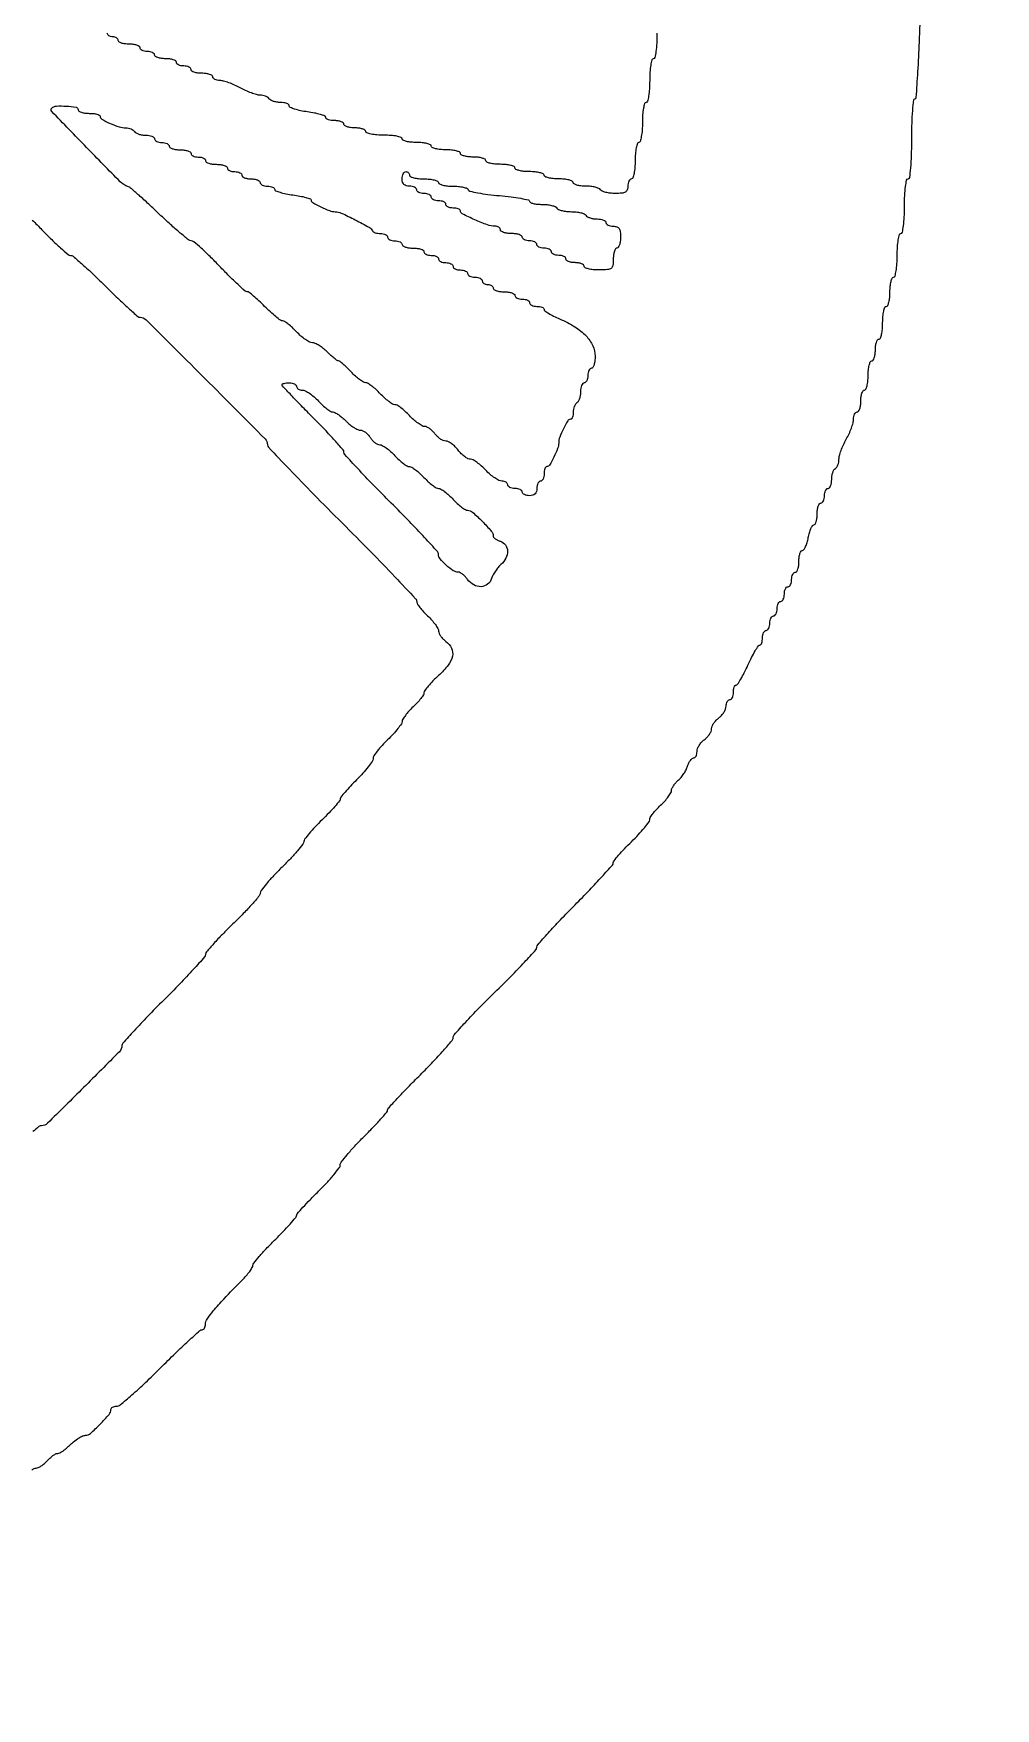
# Model space of a CAD drawing. Extents: x 70 to 555, y 314 to 2123.
# Drawn here: x 290.7 to 555, y 314 to 773.9 of the extents above; entities that cross this region are included whole.
import ezdxf

# ---------------------------------------------------------------- set-up
doc = ezdxf.new("R2010")
doc.units = 0

msp = doc.modelspace()

# ---------------------------------------------------------------- linework, layer by layer
for points in [[(70.501511, 1876.502276, 0.000005), (70.25038, 1712.125, 0.000282)], [(70.25038, 724.875, 0.000005), (70.501511, 560.497724, 0.413763)], [(70, 1218.5, 0.000098), (70.057133, 927.143911, 0.000282)], [(290.233833, 379.553954, -0.042102), (290.90887, 379.892401, -0.095436), (291.467457, 380, 0.111796), (292.060035, 380.134173, 0.034438), (292.862576, 380.5875, 0.032529), (293.717205, 381.234592, 0.030542), (294.5, 382, -0.023141), (295.260184, 382.765617, -0.027454), (296.047499, 383.4125, -0.027986), (296.758643, 383.875316, -0.130987), (297.226416, 384, 0.093497), (297.673497, 384.084338, 0.030771), (298.283101, 384.367188, 0.029414), (298.935744, 384.771613, 0.029375), (299.536725, 385.25, -0.006416), (301.75058, 387.184681, -0.027164), (303.150742, 388.251429, -0.046842), (304.180184, 388.818002, -0.102737), (305.056584, 389, 0.185477), (306.370416, 389.504735, 0.015847), (309.019983, 392.049691, 0.016068), (311.500223, 394.756698, 0.179278), (312, 396.105755, -0.171125), (312.120295, 396.446946, -0.094107), (312.461416, 396.737316, -0.074599), (312.969892, 396.933727, -0.054979), (313.570778, 397, 0.175195), (314.550657, 397.354211, 0.005805), (317.757048, 400.084375, 0.010419), (321.488474, 403.476469, 0.006993), (325.616138, 407.5, -0.004259), (329.69991, 411.524533, -0.006631), (333.294238, 414.915625, -0.002448), (336.421341, 417.760383, -0.185396), (337.04536, 418, 0.157912), (337.409467, 418.117934, 0.097168), (337.719575, 418.450417, 0.079084), (337.928944, 418.946971, 0.06037), (338, 419.533333, -0.150947), (338.420507, 420.894487, -0.023623), (340.133574, 423.164351, -0.0167), (343.036765, 426.427187, -0.004176), (347.996231, 431.553193, 0.015591), (349.146487, 432.797707, 0.020164), (350.117643, 434.012114, 0.018315), (350.836147, 435.06776, 0.141172), (351, 435.636526, -0.171811), (351.223261, 436.267075, -0.007376), (352.75434, 438.102084, -0.011881), (354.683918, 440.241545, -0.008112), (356.972222, 442.583333, 0.006133), (359.262855, 444.909016, 0.00921), (361.198264, 446.998559, 0.004734), (362.774289, 448.798257, 0.170445), (362.972222, 449.30538, -0.171531), (363.171069, 449.811686, -0.004761), (364.75434, 451.604144, -0.009258), (366.698718, 453.684825, -0.006163), (369, 456, 0.010533), (371.298509, 458.353165, 0.014863), (373.2375, 460.551217, 0.010964), (374.735354, 462.437153, 0.163761), (375, 463.223508, -0.165928), (375.272163, 464.021053, -0.009626), (376.909375, 466.058238, -0.013774), (379.009787, 468.434917, -0.009637), (381.5, 471, 0.005921), (383.991002, 473.528034, 0.008981), (386.090625, 475.7899, 0.004376), (387.806905, 477.74082, 0.180097), (388, 478.259518, -0.186117), (388.205737, 478.79308, -0.002465), (390.64375, 481.457918, -0.006665), (393.5504, 484.520784, -0.00428), (397, 488, 0.006639), (400.448859, 491.51145, 0.009954), (403.35625, 494.675057, 0.005316), (405.708381, 497.396805, 0.177337), (406, 498.193166, -0.184457), (406.310551, 499.006322, -0.003572), (409.378125, 502.387745, -0.008103), (413.092557, 506.294882, -0.005282), (417.5, 510.689209, 0.004491), (421.907761, 515.069985, 0.006978), (425.621875, 518.934686, 0.002676), (428.727953, 522.294168, 0.187366), (429, 522.994659, -0.182154), (429.263946, 523.69513, -0.003002), (432.084375, 526.867623, -0.007348), (435.475675, 530.526831, -0.004761), (439.5, 534.663484, 0.004141), (443.524561, 538.790133, 0.006456), (446.915625, 542.417949, 0.002335), (449.764933, 545.575694, 0.184405), (450, 546.191386, -0.170699), (450.198967, 546.757205, -0.008612), (451.46875, 548.284782, -0.012988), (453.084327, 550.065906, -0.00897), (455, 552, 0.011102), (456.91535, 553.950328, 0.015545), (458.53125, 555.781386, 0.011817), (459.772933, 557.354028, 0.162586), (460, 558.033866, -0.139651), (460.17563, 558.65042, -0.023148), (460.88125, 559.67895, -0.023863), (461.851361, 560.841744, -0.019106), (463, 562, 0.020192), (464.148571, 563.163228, 0.024812), (465.11875, 564.34096, 0.024469), (465.820744, 565.388219, 0.136232), (466, 566.033914, -0.107518), (466.127195, 566.618585, -0.037328), (466.54548, 567.378738, -0.035026), (467.14635, 568.172945, -0.034152), (467.856953, 568.882705, 0.040891), (468.620026, 569.665667, 0.026189), (469.377116, 570.685857, 0.02628), (470.017917, 571.770763, 0.04381), (470.424341, 572.75, -0.035336), (470.764835, 573.611268, -0.045935), (471.20004, 574.339062, -0.053433), (471.659721, 574.845031, -0.183657), (472.067388, 575, 0.183739), (472.4234, 575.135398, 0.090535), (472.726045, 575.522652, 0.070413), (472.931138, 576.098413, 0.050444), (473, 576.779241, -0.091287), (473.144747, 577.565449, -0.047927), (473.5875, 578.459276, -0.045499), (474.234851, 579.316802, -0.052224), (475, 580, 0.046192), (475.765165, 580.666838, 0.043436), (476.4125, 581.475876, 0.046457), (476.857086, 582.299139, 0.100918), (477, 583, -0.100918), (477.142914, 583.700861, -0.046457), (477.5875, 584.524124, -0.043436), (478.234835, 585.333162, -0.046192), (479, 586, 0.052224), (479.765149, 586.683198, 0.045499), (480.4125, 587.540724, 0.047927), (480.855253, 588.434551, 0.091287), (481, 589.220759, -0.054248), (481.074067, 589.901422, -0.073949), (481.29375, 590.477348, -0.093597), (481.618433, 590.863853, -0.173062), (482, 591, 0.191087), (482.381882, 591.151477, 0.088204), (482.70625, 591.5875, 0.068025), (482.926307, 592.234582, 0.048028), (483, 593, -0.035676), (483.054743, 593.766246, -0.053938), (483.220312, 594.413545, -0.070374), (483.46246, 594.858162, -0.235946), (483.75, 595.003557, 0.252497), (484.144986, 595.219031, 0.010688), (485.014063, 596.619605, 0.016166), (485.987617, 598.394667, 0.010555), (487, 600.5, -0.010555), (488.012383, 602.605333, -0.016166), (488.985937, 604.380395, -0.010688), (489.855014, 605.780969, -0.252497), (490.25, 605.996443, 0.235946), (490.53754, 606.141838, 0.070374), (490.779688, 606.586455, 0.053938), (490.945257, 607.233754, 0.035676), (491, 608, -0.048028), (491.073693, 608.765418, -0.068025), (491.29375, 609.4125, -0.088204), (491.618118, 609.848523, -0.191087), (492, 610, 0.191087), (492.381882, 610.151477, 0.088204), (492.70625, 610.5875, 0.068025), (492.926307, 611.234582, 0.048028), (493, 612, -0.048028), (493.073693, 612.765418, -0.068025), (493.29375, 613.4125, -0.088204), (493.618118, 613.848523, -0.191087), (494, 614, 0.191087), (494.381882, 614.151477, 0.088204), (494.70625, 614.5875, 0.068025), (494.926307, 615.234582, 0.048028), (495, 616, -0.048028), (495.073693, 616.765418, -0.068025), (495.29375, 617.4125, -0.088204), (495.618118, 617.848523, -0.191087), (496, 618, 0.191087), (496.381882, 618.151477, 0.088204), (496.70625, 618.5875, 0.068025), (496.926307, 619.234582, 0.048028), (497, 620, -0.048028), (497.073693, 620.765418, -0.068025), (497.29375, 621.4125, -0.088204), (497.618118, 621.848523, -0.191087), (498, 622, 0.191087), (498.381882, 622.151477, 0.088204), (498.70625, 622.5875, 0.068025), (498.926307, 623.234582, 0.048028), (499, 624, -0.048028), (499.073693, 624.765418, -0.068025), (499.29375, 625.4125, -0.088204), (499.618118, 625.848523, -0.191087), (500, 626, 0.254951), (500.384262, 626.209557, 0.06271), (500.70625, 626.88125, 0.048861), (500.927234, 627.850749, 0.031626), (501, 629, -0.030163), (501.069399, 630.149341, -0.046904), (501.280439, 631.11875, -0.059547), (501.587453, 631.793427, -0.261955), (501.954687, 632, 0.248969), (502.365354, 632.217999, 0.040853), (502.821812, 633.028125, 0.036741), (503.244969, 634.159217, 0.02478), (503.565978, 635.5, -0.023055), (503.882132, 636.840903, -0.034546), (504.290763, 637.971875, -0.037322), (504.726727, 638.788462, -0.256887), (505.111291, 639, 0.2725), (505.45374, 639.201606, 0.054713), (505.738942, 639.88125, 0.043997), (505.935489, 640.850534, 0.028039), (506, 642, -0.031626), (506.072766, 643.149251, -0.048861), (506.29375, 644.11875, -0.06271), (506.615738, 644.790443, -0.254951), (507, 645, 0.191087), (507.381882, 645.151477, 0.088204), (507.70625, 645.5875, 0.068025), (507.926307, 646.234582, 0.048028), (508, 647, -0.048028), (508.073693, 647.765418, -0.068025), (508.29375, 648.4125, -0.088204), (508.618118, 648.848523, -0.191087), (509, 649, 0.222681), (509.382793, 649.179376, 0.076538), (509.70625, 649.717039, 0.058208), (509.92683, 650.50628, 0.039081), (510, 651.440983, -0.037634), (510.073842, 652.42066, -0.041396), (510.29375, 653.346475, -0.045439), (510.615492, 654.093337, -0.130646), (511, 654.5, 0.11012), (511.383504, 654.874059, 0.05052), (511.70625, 655.497715, 0.046631), (511.92591, 656.251926, 0.047589), (512, 657.028601, -0.067431), (512.131636, 658.000242, -0.020286), (512.5875, 659.423933, -0.019929), (513.234469, 660.996507, -0.020403), (514, 662.5, 0.020986), (514.765531, 664.007834, 0.020208), (515.4125, 665.593403, 0.020615), (515.867537, 667.034859, 0.066235), (516, 668.030416, -0.048799), (516.073739, 668.784157, -0.068799), (516.29375, 669.421435, -0.088982), (516.618168, 669.850583, -0.188692), (517, 670, 0.254951), (517.384262, 670.209557, 0.06271), (517.70625, 670.88125, 0.048861), (517.927234, 671.850749, 0.031626), (518, 673, -0.031626), (518.072766, 674.149251, -0.048861), (518.29375, 675.11875, -0.06271), (518.615738, 675.790443, -0.254951), (519, 676, 0.295869), (519.387127, 676.251055, 0.04382), (519.70625, 677.175, 0.037669), (519.92761, 678.467056, 0.023598), (520, 680, -0.023598), (520.07239, 681.532944, -0.037669), (520.29375, 682.825, -0.04382), (520.612873, 683.748945, -0.295869), (521, 684, 0.254951), (521.384262, 684.209557, 0.06271), (521.70625, 684.88125, 0.048861), (521.927234, 685.850749, 0.031626), (522, 687, -0.031626), (522.072766, 688.149251, -0.048861), (522.29375, 689.11875, -0.06271), (522.615738, 689.790443, -0.254951), (523, 690, 0.31052), (523.388512, 690.267028, 0.036969), (523.70625, 691.321875, 0.033738), (523.927717, 692.775243, 0.020945), (524, 694.5, -0.020945), (524.072283, 696.224757, -0.033738), (524.29375, 697.678125, -0.036969), (524.611488, 698.732972, -0.31052), (525, 699, 0.295869), (525.387127, 699.251055, 0.04382), (525.70625, 700.175, 0.037669), (525.92761, 701.467056, 0.023598), (526, 703, -0.023598), (526.07239, 704.532944, -0.037669), (526.29375, 705.825, -0.04382), (526.612873, 706.748945, -0.295869), (527, 707, 0.339565), (527.395008, 707.303225, 0.024068), (527.708333, 708.75, 0.025878), (527.928566, 710.683687, 0.015416), (528, 713, -0.015416), (528.071434, 715.316313, -0.025878), (528.291667, 717.25, -0.024068), (528.604992, 718.696775, -0.339565), (529, 719, 0.354925), (529.409838, 719.332853, 0.018508), (529.716667, 721.125, 0.02162), (529.931377, 723.522473, 0.011522), (530, 726.5, -0.011522), (530.068623, 729.477527, -0.02162), (530.283333, 731.875, -0.018508), (530.590162, 733.667147, -0.354925), (531, 734, 0.375539), (531.43167, 734.377449, 0.010792), (531.727273, 737, 0.015486), (531.935032, 740.476434, 0.007181), (532, 745, -0.007372), (532.062187, 749.217715, -0.012242), (532.25402, 752.76875, -0.00588), (532.517991, 755.686913, -0.384652), (532.86475, 756, 0.394643), (533.226427, 756.338128, 0.001144), (533.687143, 763.417187, 0.005337), (534.111607, 771.568063, 0.003207), (534.450055, 781.25, -0.003284)], [(462, 774, -0.01259), (461.930567, 771.243014, -0.022889), (461.714286, 769, -0.020168), (461.405433, 767.323933, -0.350432), (461, 767, 0.339565), (460.604992, 766.696775, 0.024068), (460.291667, 765.25, 0.025878), (460.071434, 763.316313, 0.015416), (460, 761, -0.015416), (459.928566, 758.683687, -0.025878), (459.708333, 756.75, -0.024068), (459.395008, 755.303225, -0.339565), (459, 755, 0.332234), (458.608967, 754.707933, 0.026982), (458.29375, 753.384375, 0.027868), (458.072146, 751.60834, 0.017105), (458, 749.5, -0.017105), (457.927854, 747.39166, -0.027868), (457.70625, 745.615625, -0.026982), (457.391033, 744.292067, -0.332234), (457, 744, 0.322437), (456.610183, 743.719449, 0.031449), (456.29375, 742.53125, 0.03053), (456.072205, 740.916554, 0.01883), (456, 739, -0.01883), (455.927795, 737.083446, -0.03053), (455.70625, 735.46875, -0.031449), (455.389817, 734.280551, -0.322437), (455, 734, 0.191087), (454.618118, 733.848523, 0.088204), (454.29375, 733.4125, 0.068025), (454.073693, 732.765418, 0.048028), (454, 732, -0.086932), (453.824857, 731.000254, -0.176148), (453.319877, 730.395307, -0.108772), (452.344933, 730.08321, -0.023284), (450.559017, 730, -0.026918), (449.196361, 730.073414, -0.033489), (447.947275, 730.29375, -0.035556), (446.95866, 730.613307, -0.159713), (446.5, 731, 0.159713), (446.04134, 731.386693, 0.035556), (445.052725, 731.70625, 0.033489), (443.803639, 731.926586, 0.026918), (442.440983, 732, -0.027497), (441.122516, 732.072564, -0.043243), (440.010789, 732.29375, -0.053437), (439.229636, 732.614478, -0.275259), (439, 733, 0.295869), (438.748945, 733.387127, 0.04382), (437.825, 733.70625, 0.037669), (436.532944, 733.92761, 0.023598), (435, 734, -0.023598), (433.467056, 734.07239, -0.037669), (432.175, 734.29375, -0.04382), (431.251055, 734.612873, -0.295869), (431, 735, 0.295869), (430.748945, 735.387127, 0.04382), (429.825, 735.70625, 0.037669), (428.532944, 735.92761, 0.023598), (427, 736, -0.023598), (425.467056, 736.07239, -0.037669), (424.175, 736.29375, -0.04382), (423.251055, 736.612873, -0.295869), (423, 737, 0.295869), (422.748945, 737.387127, 0.04382), (421.825, 737.70625, 0.037669), (420.532944, 737.92761, 0.023598), (419, 738, -0.023598), (417.467056, 738.07239, -0.037669), (416.175, 738.29375, -0.04382), (415.251055, 738.612873, -0.295869), (415, 739, 0.277684), (414.767902, 739.385692, 0.052312), (413.971875, 739.70625, 0.042582), (412.841111, 739.927458, 0.027026), (411.5, 740, -0.027026), (410.158889, 740.072542, -0.042582), (409.028125, 740.29375, -0.052312), (408.232098, 740.614308, -0.277684), (408, 741, 0.295869), (407.748945, 741.387127, 0.04382), (406.825, 741.70625, 0.037669), (405.532944, 741.92761, 0.023598), (404, 742, -0.023598), (402.467056, 742.07239, -0.037669), (401.175, 742.29375, -0.04382), (400.251055, 742.612873, -0.295869), (400, 743, 0.295869), (399.748945, 743.387127, 0.04382), (398.825, 743.70625, 0.037669), (397.532944, 743.92761, 0.023598), (396, 744, -0.023598), (394.467056, 744.07239, -0.037669), (393.175, 744.29375, -0.04382), (392.251055, 744.612873, -0.295869), (392, 745, 0.322437), (391.719449, 745.389817, 0.031449), (390.53125, 745.70625, 0.03053), (388.916554, 745.927795, 0.01883), (387, 746, -0.01883), (385.083446, 746.072205, -0.03053), (383.46875, 746.29375, -0.031449), (382.280551, 746.610183, -0.322437), (382, 747, 0.254951), (381.790443, 747.384262, 0.06271), (381.11875, 747.70625, 0.048861), (380.149251, 747.927234, 0.031626), (379, 748, -0.031626), (377.850749, 748.072766, -0.048861), (376.88125, 748.29375, -0.06271), (376.209557, 748.615738, -0.254951), (376, 749, 0.226478), (375.817169, 749.382936, 0.074992), (375.265625, 749.70625, 0.057076), (374.457356, 749.926884, 0.038131), (373.5, 750, -0.033097), (372.542367, 750.063458, -0.050786), (371.734375, 750.255906, -0.065743), (371.176864, 750.536727, -0.248135), (371, 750.871169, 0.304395), (370.748382, 751.246182, 0.022778), (369.53125, 751.681269, 0.025401), (367.916367, 752.088414, 0.016076), (366, 752.405612, -0.017827), (364.083776, 752.729684, -0.027942), (362.46875, 753.157681, -0.026767), (361.267222, 753.621563, -0.295374), (361, 754.034443, 0.228249), (360.821902, 754.404256, 0.074262), (360.282961, 754.716368, 0.056551), (359.493797, 754.929426, 0.037696), (358.559017, 755, -0.037634), (357.57934, 755.073842, -0.041396), (356.653525, 755.29375, -0.045439), (355.906663, 755.615492, -0.130646), (355.5, 756, 0.11012), (355.125941, 756.383504, 0.05052), (354.502285, 756.70625, 0.046631), (353.748074, 756.92591, 0.047589), (352.971399, 757, -0.067431), (351.999758, 757.131636, -0.020286), (350.576067, 757.5875, -0.019929), (349.003493, 758.234469, -0.020403), (347.5, 759, 0.020986), (345.992166, 759.765531, 0.020208), (344.406597, 760.4125, 0.020615), (342.965141, 760.867537, 0.066235), (341.969584, 761, -0.048799), (341.215843, 761.073739, -0.068799), (340.578565, 761.29375, -0.088982), (340.149417, 761.618168, -0.188692), (340, 762, 0.254951), (339.790443, 762.384262, 0.06271), (339.11875, 762.70625, 0.048861), (338.149251, 762.927234, 0.031626), (337, 763, -0.031626), (335.850749, 763.072766, -0.048861), (334.88125, 763.29375, -0.06271), (334.209557, 763.615738, -0.254951), (334, 764, 0.191087), (333.848523, 764.381882, 0.088204), (333.4125, 764.70625, 0.068025), (332.765418, 764.926307, 0.048028), (332, 765, -0.048028), (331.234582, 765.073693, -0.068025), (330.5875, 765.29375, -0.088204), (330.151477, 765.618118, -0.191087), (330, 766, 0.254951), (329.790443, 766.384262, 0.06271), (329.11875, 766.70625, 0.048861), (328.149251, 766.927234, 0.031626), (327, 767, -0.031626), (325.850749, 767.072766, -0.048861), (324.88125, 767.29375, -0.06271), (324.209557, 767.615738, -0.254951), (324, 768, 0.191087), (323.848523, 768.381882, 0.088204), (323.4125, 768.70625, 0.068025), (322.765418, 768.926307, 0.048028), (322, 769, -0.048028), (321.234582, 769.073693, -0.068025), (320.5875, 769.29375, -0.088204), (320.151477, 769.618118, -0.191087), (320, 770, 0.254951), (319.790443, 770.384262, 0.06271), (319.11875, 770.70625, 0.048861), (318.149251, 770.927234, 0.031626), (317, 771, -0.031626), (315.850749, 771.072766, -0.048861), (314.88125, 771.29375, -0.06271), (314.209557, 771.615738, -0.254951), (314, 772, 0.148195), (313.884432, 772.381354, 0.098894), (313.559375, 772.70625, 0.082425), (313.073457, 772.925306, 0.064853), (312.5, 773, -0.064853), (311.926543, 773.074694, -0.082425), (311.440625, 773.29375, -0.098894), (311.115568, 773.618646, -0.148195), (311, 774, 0.191087)], [(290.410642, 722.682504, -0.006547), (293.067756, 720, 0.00761), (295.735948, 717.31774, 0.011268), (298.162163, 715.05625, 0.006623), (300.246612, 713.248258, 0.17713), (300.925403, 713, -0.178432), (301.624694, 712.742242, -0.004561), (304.201391, 710.503125, -0.009159), (307.191272, 707.757411, -0.006057), (310.528571, 704.5, 0.005399), (313.857293, 701.242394, 0.008251), (316.820391, 698.496875, 0.003738), (319.381317, 696.23566, 0.180898), (320.011363, 696, -0.198272), (321.638927, 695.32819, -0.000602), (338.003185, 679.005205, -0.000602), (354.328186, 662.64282, -0.198303), (355, 661.01552, 0.191986), (355.282169, 660.307737, 0.00084), (361.021875, 654.273542, 0.003852), (367.641167, 647.444111, 0.0024), (375.5, 639.536084, -0.002636), (383.358651, 631.620788, -0.004213), (389.978125, 624.768369, -0.001003), (395.692745, 618.727777, -0.191197), (396, 617.953647, 0.140293), (396.174923, 617.342499, 0.022897), (396.88125, 616.317382, 0.023684), (397.851348, 615.157341, 0.018905), (399, 614, -0.022526), (400.148438, 612.826, -0.026729), (401.11875, 611.615995, -0.027097), (401.813981, 610.527212, -0.129236), (402, 609.819549, 0.11021), (402.14072, 609.188882, 0.044503), (402.5875, 608.422869, 0.041233), (403.234779, 607.653428, 0.041141), (404, 607, -0.124359), (405.561916, 605.141204, -0.166881), (405.824867, 602.972583, -0.114032), (404.654073, 600.467056, -0.042993), (402, 597.618965, 0.014069), (400.467968, 596.154515, 0.019075), (399.175, 594.743213, 0.016283), (398.203405, 593.51926, 0.160968), (398, 592.903812, -0.142897), (397.828028, 592.314365, -0.021873), (397.11875, 591.302743, -0.022955), (396.148704, 590.153692, -0.018104), (395, 589, 0.019322), (393.851375, 587.840756, 0.024055), (392.88125, 586.674991, 0.023416), (392.176379, 585.642764, 0.138962), (392, 585.02039, -0.15296), (391.793412, 584.360886, -0.016407), (390.825, 583.060059, -0.018977), (389.531954, 581.557838, -0.014184), (388, 580, 0.016468), (386.468273, 578.428098, 0.02127), (385.175, 576.883247, 0.01962), (384.221348, 575.533833, 0.145), (384, 574.786609, -0.149694), (383.76518, 574.01985, -0.016653), (382.678125, 572.521588, -0.019087), (381.223401, 570.791453, -0.014367), (379.5, 569, 0.009031), (377.775911, 567.245694, 0.01305), (376.321875, 565.629246, 0.008711), (375.180243, 564.243287, 0.169499), (375, 563.726868, -0.173677), (374.81275, 563.204056, -0.007473), (373.53125, 561.691205, -0.01201), (371.915795, 559.928224, -0.008194), (370, 558, 0.010692), (368.084589, 556.052807, 0.015068), (366.46875, 554.231366, 0.011198), (365.222093, 552.667878, 0.164134), (365, 552.009544, -0.170148), (364.762706, 551.332416, -0.008454), (363.2375, 549.488365, -0.012834), (361.298818, 547.337757, -0.008857), (359, 545, 0.009842), (356.701366, 542.653197, 0.014041), (354.7625, 540.474703, 0.009924), (353.253903, 538.606618, 0.166382), (353, 537.864731, -0.175875), (352.723712, 537.103562, -0.00724), (350.796875, 534.86572, -0.011836), (348.37375, 532.259509, -0.008045), (345.5, 529.405073, 0.00725), (342.626058, 526.5595, 0.0108), (340.203125, 523.980765, 0.006114), (338.256673, 521.763425, 0.178925), (338, 521.069121, -0.184305), (337.721608, 520.339527, -0.002782), (334.621875, 516.907742, -0.007083), (330.907692, 512.955327, -0.004572), (326.5, 508.478753, 0.004144), (322.09213, 504.009656, 0.006465), (318.378125, 500.080708, 0.002329), (315.256443, 496.659794, 0.185855), (315, 495.993726, -0.197734), (314.31966, 494.340649, -0.001715), (304.475967, 484.475192, -0.001723), (294.567078, 474.680019, -0.196518), (292.903727, 474, 0.168338), (292.23726, 473.769072, 0.009809), (290.548256, 472.384375, 0.013987)]]:
    msp.add_lwpolyline(points, format="xyb")
for points in [[(303, 753, 0.254951), (303.209557, 752.615738, 0.06271), (303.88125, 752.29375, 0.048861), (304.850749, 752.072766, 0.031626), (306, 752, -0.023593), (307.15025, 751.945693, -0.037521), (308.121042, 751.779688, -0.043455), (308.816901, 751.540387, -0.293605), (309.007802, 751.25, 0.265512), (309.498936, 750.410712, 0.023691), (311.757557, 749.249387, 0.030124), (314.24035, 748.29405, 0.076924), (316.140348, 748, -0.051928), (316.852387, 747.925851, -0.048368), (317.551913, 747.70625, -0.051823), (318.13706, 747.383233, -0.102676), (318.5, 747, 0.130646), (318.906663, 746.615492, 0.045439), (319.653525, 746.29375, 0.041396), (320.57934, 746.073842, 0.037634), (321.559017, 746, -0.039081), (322.49372, 745.92683, -0.058208), (323.282961, 745.70625, -0.076538), (323.820624, 745.382793, -0.222681), (324, 745, 0.191087), (324.151477, 744.618118, 0.088204), (324.5875, 744.29375, 0.068025), (325.234582, 744.073693, 0.048028), (326, 744, -0.048028), (326.765418, 743.926307, -0.068025), (327.4125, 743.70625, -0.088204), (327.848523, 743.381882, -0.191087), (328, 743, 0.254951), (328.209557, 742.615738, 0.06271), (328.88125, 742.29375, 0.048861), (329.850749, 742.072766, 0.031626), (331, 742, -0.031626), (332.149251, 741.927234, -0.048861), (333.11875, 741.70625, -0.06271), (333.790443, 741.384262, -0.254951), (334, 741, 0.191087), (334.151477, 740.618118, 0.088204), (334.5875, 740.29375, 0.068025), (335.234582, 740.073693, 0.048028), (336, 740, -0.048028), (336.765418, 739.926307, -0.068025), (337.4125, 739.70625, -0.088204), (337.848523, 739.381882, -0.191087), (338, 739, 0.254951), (338.209557, 738.615738, 0.06271), (338.88125, 738.29375, 0.048861), (339.850749, 738.072766, 0.031626), (341, 738, -0.031626), (342.149251, 737.927234, -0.048861), (343.11875, 737.70625, -0.06271), (343.790443, 737.384262, -0.254951), (344, 737, 0.191087), (344.151477, 736.618118, 0.088204), (344.5875, 736.29375, 0.068025), (345.234582, 736.073693, 0.048028), (346, 736, -0.048028), (346.765418, 735.926307, -0.068025), (347.4125, 735.70625, -0.088204), (347.848523, 735.381882, -0.191087), (348, 735, 0.226478), (348.182831, 734.617064, 0.074992), (348.734375, 734.29375, 0.057076), (349.542644, 734.073116, 0.038131), (350.5, 734, -0.038131), (351.457356, 733.926884, -0.057076), (352.265625, 733.70625, -0.074992), (352.817169, 733.382936, -0.226478), (353, 733, 0.191087), (353.151477, 732.618118, 0.088204), (353.5875, 732.29375, 0.068025), (354.234582, 732.073693, 0.048028), (355, 732, -0.041634), (355.765723, 731.936129, -0.061167), (356.4125, 731.744094, -0.08039), (356.851382, 731.462018, -0.212914), (357, 731.128831, 0.304395), (357.251618, 730.753818, 0.022778), (358.46875, 730.318731, 0.025401), (360.083633, 729.911586, 0.016076), (362, 729.594388, -0.013174), (363.917126, 729.288483, -0.021029), (365.533542, 728.915756, -0.016333), (366.783448, 728.527276, -0.316442), (367.007802, 728.215557, 0.264308), (367.439788, 727.474374, 0.018192), (369.660997, 726.289848, 0.024723), (372.008037, 725.286174, 0.088899), (373.604864, 725, -0.10903), (375.273832, 724.631688, -0.009952), (379.119917, 722.753348, -0.007959), (382.958474, 720.705274, -0.163054), (383.833333, 719.75, 0.15923), (384.093607, 719.461515, 0.049842), (384.631771, 719.220312, 0.044078), (385.325242, 719.055268, 0.036404), (386.083333, 719, -0.050201), (386.816758, 718.926177, -0.070178), (387.436979, 718.70625, -0.090315), (387.854207, 718.38175, -0.184457), (388, 718, 0.191087), (388.151477, 717.618118, 0.088204), (388.5875, 717.29375, 0.068025), (389.234582, 717.073693, 0.048028), (390, 717, -0.048028), (390.765418, 716.926307, -0.068025), (391.4125, 716.70625, -0.088204), (391.848523, 716.381882, -0.191087), (392, 716, 0.254951), (392.209557, 715.615738, 0.06271), (392.88125, 715.29375, 0.048861), (393.850749, 715.072766, 0.031626), (395, 715, -0.031626), (396.149251, 714.927234, -0.048861), (397.11875, 714.70625, -0.06271), (397.790443, 714.384262, -0.254951), (398, 714, 0.191087), (398.151477, 713.618118, 0.088204), (398.5875, 713.29375, 0.068025), (399.234582, 713.073693, 0.048028), (400, 713, -0.048028), (400.765418, 712.926307, -0.068025), (401.4125, 712.70625, -0.088204), (401.848523, 712.381882, -0.191087), (402, 712, 0.191087), (402.151477, 711.618118, 0.088204), (402.5875, 711.29375, 0.068025), (403.234582, 711.073693, 0.048028), (404, 711, -0.048028), (404.765418, 710.926307, -0.068025), (405.4125, 710.70625, -0.088204), (405.848523, 710.381882, -0.191087), (406, 710, 0.191087), (406.151477, 709.618118, 0.088204), (406.5875, 709.29375, 0.068025), (407.234582, 709.073693, 0.048028), (408, 709, -0.048028), (408.765418, 708.926307, -0.068025), (409.4125, 708.70625, -0.088204), (409.848523, 708.381882, -0.191087), (410, 708, 0.191087), (410.151477, 707.618118, 0.088204), (410.5875, 707.29375, 0.068025), (411.234582, 707.073693, 0.048028), (412, 707, -0.048028), (412.765418, 706.926307, -0.068025), (413.4125, 706.70625, -0.088204), (413.848523, 706.381882, -0.191087), (414, 706, 0.148195), (414.115568, 705.618646, 0.098894), (414.440625, 705.29375, 0.082425), (414.926543, 705.074694, 0.064853), (415.5, 705, -0.064853), (416.073457, 704.925306, -0.082425), (416.559375, 704.70625, -0.098894), (416.884432, 704.381354, -0.148195), (417, 704, 0.254951), (417.209557, 703.615738, 0.06271), (417.88125, 703.29375, 0.048861), (418.850749, 703.072766, 0.031626), (420, 703, -0.031626), (421.149251, 702.927234, -0.048861), (422.11875, 702.70625, -0.06271), (422.790443, 702.384262, -0.254951), (423, 702, 0.191087), (423.151477, 701.618118, 0.088204), (423.5875, 701.29375, 0.068025), (424.234582, 701.073693, 0.048028), (425, 701, -0.048028), (425.765418, 700.926307, -0.068025), (426.4125, 700.70625, -0.088204), (426.848523, 700.381882, -0.191087), (427, 700, 0.191087), (427.151477, 699.618118, 0.088204), (427.5875, 699.29375, 0.068025), (428.234582, 699.073693, 0.048028), (429, 699, -0.038502), (429.765868, 698.940938, -0.05752), (430.4125, 698.762782, -0.075603), (430.853453, 698.501643, -0.224986), (431, 698.192448, 0.239826), (431.206607, 697.786478, 0.018672), (432.248438, 697.085987, 0.02225), (433.6216, 696.317705, 0.014999), (435.25, 695.559783, -0.037018), (439.456145, 693.372016, -0.064241), (442.508235, 690.894129, -0.080606), (444.359075, 688.186968, -0.110149), (445, 685.312909, -0.02858), (444.927385, 684.043584, -0.044745), (444.70625, 682.973167, -0.055971), (444.385152, 682.224116, -0.269771), (444, 682, 0.191087), (443.618118, 681.848523, 0.088204), (443.29375, 681.4125, 0.068025), (443.073693, 680.765418, 0.048028), (443, 680, -0.048028), (442.926307, 679.234582, -0.068025), (442.70625, 678.5875, -0.088204), (442.381882, 678.151477, -0.191087), (442, 678, 0.222681), (441.617207, 677.820624, 0.076538), (441.29375, 677.282961, 0.058208), (441.07317, 676.49372, 0.039081), (441, 675.559017, -0.037634), (440.926158, 674.57934, -0.041396), (440.70625, 673.653525, -0.045439), (440.384508, 672.906663, -0.130646), (440, 672.5, 0.111412), (439.616444, 672.123976, 0.050262), (439.29375, 671.49335, 0.046318), (439.074077, 670.729296, 0.046881), (439, 669.940983, -0.036782), (438.945202, 669.197087, -0.055136), (438.779688, 668.567872, -0.071938), (438.537415, 668.135773, -0.23039), (438.25, 667.992198, 0.261475), (437.505857, 667.56425, 0.018319), (436.307261, 665.374203, 0.024671), (435.288324, 663.060253, 0.091621), (435, 661.5, -0.091621), (434.711676, 659.939747, -0.024671), (433.692739, 657.625797, -0.018319), (432.494143, 655.43575, -0.261475), (431.75, 655.007802, 0.235061), (431.462433, 654.860952, 0.069969), (431.220312, 654.414792, 0.053772), (431.054752, 653.766546, 0.035668), (431, 653, -0.048028), (430.926307, 652.234582, -0.068025), (430.70625, 651.5875, -0.088204), (430.381882, 651.151477, -0.191087), (430, 651, 0.191087), (429.618118, 650.848523, 0.088204), (429.29375, 650.4125, 0.068025), (429.073693, 649.765418, 0.048028), (429, 649, -0.072254), (428.873159, 648.126841, -0.124864), (428.5, 647.5, -0.124864), (427.873159, 647.126841, -0.072254), (427, 647, -0.048028), (426.234582, 647.073693, -0.068025), (425.5875, 647.29375, -0.088204), (425.151477, 647.618118, -0.191087), (425, 648, 0.191087), (424.848523, 648.381882, 0.088204), (424.4125, 648.70625, 0.068025), (423.765418, 648.926307, 0.048028), (423, 649, -0.048028), (422.234582, 649.073693, -0.068025), (421.5875, 649.29375, -0.088204), (421.151477, 649.618118, -0.191087), (421, 650, 0.157245), (420.877012, 650.381402, 0.097302), (420.530355, 650.70625, 0.079313), (420.012593, 650.925551, 0.060662), (419.40121, 651, -0.11967), (418.602287, 651.193992, -0.030479), (417.448853, 651.88125, -0.029295), (416.190277, 652.85173, -0.026005), (415, 654, 0.023803), (413.820057, 655.148372, 0.02771), (412.592293, 656.11875, 0.028411), (411.480137, 656.810794, 0.125608), (410.738863, 657, -0.121689), (410.049412, 657.170319, -0.039702), (409.157151, 657.734375, -0.036846), (408.228782, 658.543305, -0.034078), (407.402724, 659.5, 0.035937), (406.57049, 660.456643, 0.037935), (405.623864, 661.265625, 0.040921), (404.705764, 661.827918, 0.117468), (403.983411, 662, -0.101714), (403.288984, 662.142743, -0.046309), (402.471003, 662.5875, -0.043254), (401.665606, 663.234832, -0.045732), (401, 664, 0.041141), (400.346572, 664.765221, 0.041233), (399.577131, 665.4125, 0.044503), (398.811118, 665.85928, 0.11021), (398.180451, 666, -0.129236), (397.472788, 666.186019, -0.027097), (396.384005, 666.88125, -0.026729), (395.174, 667.851562, -0.022526), (394, 669, 0.019649), (392.83926, 670.148605, 0.024342), (391.669002, 671.11875, 0.023816), (390.631156, 671.822515, 0.137928), (390, 672, -0.137928), (389.368844, 672.177485, -0.023816), (388.330998, 672.88125, -0.024342), (387.16074, 673.851395, -0.019649), (386, 675, 0.019649), (384.83926, 676.148605, 0.024342), (383.669002, 677.11875, 0.023816), (382.631156, 677.822515, 0.137928), (382, 678, -0.137928), (381.368844, 678.177485, -0.023816), (380.330998, 678.88125, -0.024342), (379.16074, 679.851395, -0.019649), (378, 681, 0.010669), (376.879548, 682.14928, 0.015136), (375.831544, 683.11875, 0.011129), (374.930707, 683.868268, 0.169523), (374.553336, 684, -0.156062), (374.180829, 684.11917, -0.013125), (373.363963, 684.734375, -0.016452), (372.413639, 685.542404, -0.011963), (371.409091, 686.5, 0.028188), (370.337864, 687.456804, 0.030012), (369.187174, 688.265625, 0.031448), (368.120661, 688.8342, 0.107135), (367.355755, 689, -0.121548), (366.575451, 689.192534, -0.029837), (365.435501, 689.88125, -0.028797), (364.186921, 690.851699, -0.025293), (363, 692, 0.016821), (361.852127, 693.148793, 0.021744), (360.720634, 694.11875, 0.020167), (359.730109, 694.833205, 0.147185), (359.175767, 695, -0.158069), (358.586794, 695.190969, -0.013319), (357.302323, 696.175, -0.016658), (355.809328, 697.467841, -0.012097), (354.23297, 699, 0.010582), (352.665957, 700.532335, 0.014924), (351.201588, 701.825, 0.011037), (349.945029, 702.823134, 0.163742), (349.419432, 703, -0.184131), (348.858952, 703.213647, -0.004746), (346.832258, 705.05625, -0.00946), (344.482895, 707.317408, -0.006246), (341.865404, 710, 0.007958), (339.230311, 712.682202, 0.011738), (336.826271, 714.94375, 0.007102), (334.761004, 716.744878, 0.177578), (334.065319, 717, -0.169725), (333.352489, 717.249148, -0.005923), (331.047514, 719.129688, -0.010433), (328.361031, 721.471921, -0.007039), (325.39084, 724.25, 0.004753), (322.418122, 727.056024, 0.006786), (319.722746, 729.485119, 0.003985), (317.41619, 731.475469, 0.096168), (316.677485, 731.89083, -0.118296), (314.53497, 733.222098, -0.002252), (305.298713, 742.655878, -0.001084), (295.762175, 752.527244, -0.408538), (295.771015, 753.437681, -0.185219), (297.008001, 753.988766, -0.028331), (299.754062, 753.978264, -0.02575), (302.424651, 753.678008, -0.367111)], [(394, 735, 0.295869), (394.251055, 734.612873, 0.04382), (395.175, 734.29375, 0.037669), (396.467056, 734.07239, 0.023598), (398, 734, -0.023598), (399.532944, 733.92761, -0.037669), (400.825, 733.70625, -0.04382), (401.748945, 733.387127, -0.295869), (402, 733, 0.293108), (402.248118, 732.613109, 0.045113), (403.150521, 732.29375, 0.038411), (404.415693, 732.072411, 0.024107), (405.916667, 732, -0.02294), (407.441151, 731.930018, -0.032602), (408.780729, 731.718059, -0.034035), (409.802789, 731.412892, -0.223183), (410.166667, 731.0402, 0.25666), (410.618168, 730.63283, 0.010593), (412.825521, 730.161423, 0.016131), (415.564115, 729.728015, 0.010496), (418.75, 729.396424, -0.009666), (421.912905, 729.072528, -0.015798), (424.576563, 728.66185, -0.009597), (426.708383, 728.221358, -0.350321), (427, 727.856224, 0.296477), (427.215516, 727.524711, 0.043535), (428.010789, 727.251516, 0.037505), (429.122268, 727.061978, 0.023486), (430.440983, 727, -0.026918), (431.803639, 726.926586, -0.033489), (433.052725, 726.70625, -0.035556), (434.04134, 726.386693, -0.159713), (434.5, 726, 0.158284), (434.955916, 725.61344, 0.036095), (435.929939, 725.29375, 0.033884), (437.159953, 725.073436, 0.02738), (438.5, 725, -0.02738), (439.840047, 724.926564, -0.033884), (441.070061, 724.70625, -0.036095), (442.044084, 724.38656, -0.158284), (442.5, 724, 0.130646), (442.906663, 723.615492, 0.045439), (443.653525, 723.29375, 0.041396), (444.57934, 723.073842, 0.037634), (445.559017, 723, -0.039081), (446.49372, 722.92683, -0.058208), (447.282961, 722.70625, -0.076538), (447.820624, 722.382793, -0.222681), (448, 722, 0.191087), (448.151477, 721.618118, 0.088204), (448.5875, 721.29375, 0.068025), (449.234582, 721.073693, 0.048028), (450, 721, -0.081208), (450.975317, 720.840542, -0.166173), (451.583333, 720.375, -0.116834), (451.907747, 719.500917, -0.030703), (452, 718, -0.031626), (451.927234, 716.850749, -0.048861), (451.70625, 715.88125, -0.06271), (451.384262, 715.209557, -0.254951), (451, 715, 0.254951), (450.615738, 714.790443, 0.06271), (450.29375, 714.11875, 0.048861), (450.072766, 713.149251, 0.031626), (450, 712, -0.033956), (449.879267, 710.224263, -0.200505), (449.416667, 709.4375, -0.14616), (448.438365, 709.076799, -0.015744), (446, 709, -0.023598), (444.467056, 709.07239, -0.037669), (443.175, 709.29375, -0.04382), (442.251055, 709.612873, -0.295869), (442, 710, 0.226478), (441.817169, 710.382936, 0.074992), (441.265625, 710.70625, 0.057076), (440.457356, 710.926884, 0.038131), (439.5, 711, -0.038131), (438.542644, 711.073116, -0.057076), (437.734375, 711.29375, -0.074992), (437.182831, 711.617064, -0.226478), (437, 712, 0.191087), (436.848523, 712.381882, 0.088204), (436.4125, 712.70625, 0.068025), (435.765418, 712.926307, 0.048028), (435, 713, -0.048028), (434.234582, 713.073693, -0.068025), (433.5875, 713.29375, -0.088204), (433.151477, 713.618118, -0.191087), (433, 714, 0.191087), (432.848523, 714.381882, 0.088204), (432.4125, 714.70625, 0.068025), (431.765418, 714.926307, 0.048028), (431, 715, -0.048028), (430.234582, 715.073693, -0.068025), (429.5875, 715.29375, -0.088204), (429.151477, 715.618118, -0.191087), (429, 716, 0.191087), (428.848523, 716.381882, 0.088204), (428.4125, 716.70625, 0.068025), (427.765418, 716.926307, 0.048028), (427, 717, -0.048028), (426.234582, 717.073693, -0.068025), (425.5875, 717.29375, -0.088204), (425.151477, 717.618118, -0.191087), (425, 718, 0.254951), (424.790443, 718.384262, 0.06271), (424.11875, 718.70625, 0.048861), (423.149251, 718.927234, 0.031626), (422, 719, -0.031626), (420.850749, 719.072766, -0.048861), (419.88125, 719.29375, -0.06271), (419.209557, 719.615738, -0.254951), (419, 720, 0.147557), (418.884953, 720.381352, 0.09899), (418.56139, 720.70625, 0.082645), (418.077683, 720.925288, 0.065165), (417.50686, 721, -0.087603), (415.449354, 721.363276, -0.017411), (411.971915, 722.769736, -0.01085), (408.517468, 724.39964, -0.284374), (408, 725.2359, 0.233749), (407.855192, 725.528726, 0.071963), (407.4125, 725.775546, 0.054933), (406.765964, 725.944206, 0.036372), (406, 726, -0.048028), (405.234582, 726.073693, -0.068025), (404.5875, 726.29375, -0.088204), (404.151477, 726.618118, -0.191087), (404, 727, 0.191087), (403.848523, 727.381882, 0.088204), (403.4125, 727.70625, 0.068025), (402.765418, 727.926307, 0.048028), (402, 728, -0.048028), (401.234582, 728.073693, -0.068025), (400.5875, 728.29375, -0.088204), (400.151477, 728.618118, -0.191087), (400, 729, 0.191087), (399.848523, 729.381882, 0.088204), (399.4125, 729.70625, 0.068025), (398.765418, 729.926307, 0.048028), (398, 730, -0.048028), (397.234582, 730.073693, -0.068025), (396.5875, 730.29375, -0.088204), (396.151477, 730.618118, -0.191087), (396, 731, 0.191087), (395.848523, 731.381882, 0.088204), (395.4125, 731.70625, 0.068025), (394.765418, 731.926307, 0.048028), (394, 732, -0.072254), (393.126841, 732.126841, -0.124864), (392.5, 732.5, -0.124864), (392.126841, 733.126841, -0.072254), (392, 734, -0.048028), (392.073693, 734.765418, -0.068025), (392.29375, 735.4125, -0.088204), (392.618118, 735.848523, -0.191087), (393, 736, -0.099038), (393.381638, 735.923658, -0.097945), (393.70625, 735.70625, -0.097945), (393.923658, 735.381638, -0.099038)], [(363, 677, 0.157245), (363.122988, 676.618598, 0.097302), (363.469645, 676.29375, 0.079313), (363.987407, 676.074449, 0.060662), (364.59879, 676, -0.11967), (365.397713, 675.806008, -0.030479), (366.551147, 675.11875, -0.029295), (367.809723, 674.14827, -0.026005), (369, 673, 0.018793), (370.15683, 671.851341, 0.023583), (371.315331, 670.88125, 0.022756), (372.338545, 670.174522, 0.140654), (372.946664, 670, -0.125974), (373.543108, 669.847304, -0.025011), (374.489162, 669.265625, -0.02503), (375.549852, 668.457063, -0.021009), (376.590909, 667.5, 0.026328), (377.654211, 666.543143, 0.028857), (378.781318, 665.734375, 0.030029), (379.815523, 665.163089, 0.111619), (380.536981, 665, -0.109919), (381.181104, 664.856665, -0.050167), (381.925169, 664.4125, -0.046323), (382.647131, 663.765105, -0.047278), (383.232073, 663, 0.044546), (383.810464, 662.234853, 0.045064), (384.513178, 661.5875, 0.04908), (385.229275, 661.142258, 0.11505), (385.839337, 661, -0.13015), (386.538706, 660.814817, -0.02676), (387.621807, 660.11875, -0.02648), (388.827456, 659.148455, -0.022212), (390, 658, 0.019649), (391.16074, 656.851395, 0.024342), (392.330998, 655.88125, 0.023816), (393.368844, 655.177485, 0.137928), (394, 655, -0.137928), (394.631156, 654.822515, -0.023816), (395.669002, 654.11875, -0.024342), (396.83926, 653.148605, -0.019649), (398, 652, 0.019649), (399.16074, 650.851395, 0.024342), (400.330998, 649.88125, 0.023816), (401.368844, 649.177485, 0.137928), (402, 649, -0.137928), (402.631156, 648.822515, -0.023816), (403.669002, 648.11875, -0.024342), (404.83926, 647.148605, -0.019649), (406, 646, 0.019649), (407.16074, 644.851395, 0.024342), (408.330998, 643.88125, 0.023816), (409.368844, 643.177485, 0.137928), (410, 643, -0.18325), (411.321769, 642.498738, -0.015795), (413.993439, 639.976959, -0.015847), (416.499901, 637.291706, -0.181784), (417, 635.961632, 0.183784), (417.137619, 635.599876, 0.053216), (417.5875, 635.191199, 0.045783), (418.234425, 634.803758, 0.035208), (419, 634.5, -0.162806), (420.386051, 633.489175, -0.149984), (420.942238, 631.811707, -0.123933), (420.494912, 629.850049, -0.09616), (419.143047, 628.117295, 0.040891), (418.379974, 627.334333, 0.026189), (417.622884, 626.314143, 0.02628), (416.982083, 625.229237, 0.04381), (416.575659, 624.25, -0.152745), (415.478541, 622.676879, -0.156422), (413.691262, 622.02785, -0.137289), (411.674527, 622.510431, -0.110073), (410, 624, 0.033926), (409.365287, 624.765367, 0.037238), (408.651097, 625.4125, 0.040245), (407.963878, 625.864014, 0.12587), (407.43225, 626, -0.148975), (406.049052, 626.421478, -0.035472), (404.129575, 627.918783, -0.034567), (402.452049, 629.65463, -0.176604), (402, 630.894549, 0.185885), (401.707736, 631.653528, 0.002372), (398.18125, 635.516508, 0.006528), (393.982792, 639.954291, 0.004187), (389, 645, -0.003658), (384.016958, 650.03529, -0.005752), (379.81875, 654.440314, -0.001852), (376.26041, 658.289496, -0.187774), (376, 658.958461, 0.180282), (375.758673, 659.606011, 0.003939), (373.503125, 662.170744, 0.008481), (370.757557, 665.140558, 0.005564), (367.5, 668.471429, -0.00283), (364.2416, 671.766924, -0.004509), (361.496875, 674.625625, -0.001149), (359.136027, 677.140871, -0.190103), (359, 677.485714, -0.292165), (359.12709, 677.684646, -0.045555), (359.5875, 677.848929, -0.038664), (360.233551, 677.962756, -0.024282), (361, 678, -0.048028), (361.765418, 677.926307, -0.068025), (362.4125, 677.70625, -0.088204), (362.848523, 677.381882, -0.191087)]]:
    msp.add_lwpolyline(points, format="xyb", close=True)

doc.saveas('drawing.dxf')
